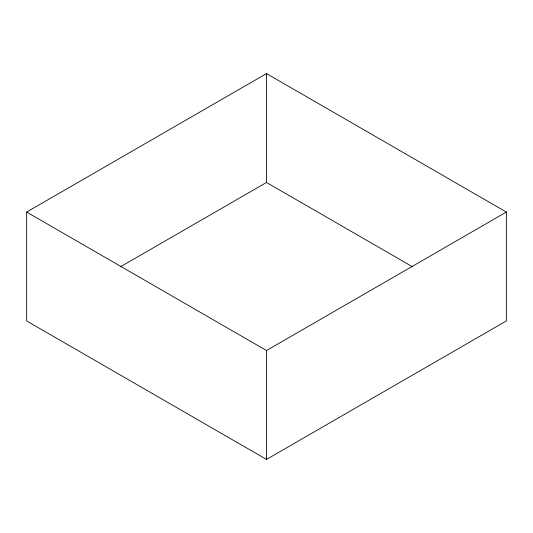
<?xml version="1.0" encoding="UTF-8"?>
<svg xmlns="http://www.w3.org/2000/svg" width="533" height="533" viewBox="0 0 533 533"><rect width="100%" height="100%" fill="white"/><g stroke="black" fill="none" stroke-linecap="round" stroke-linejoin="round"><path stroke-width="0.8" d="M26.65 212.061L266.5 73.581L506.35 212.061L506.35 320.939L266.5 459.419L26.65 320.939L26.65 212.061L266.5 350.534L506.35 212.061M120.285 266.88L266.5 182.466L412.715 266.88M266.5 73.581L266.5 182.466M266.5 350.534L266.5 459.419"/></g></svg>
